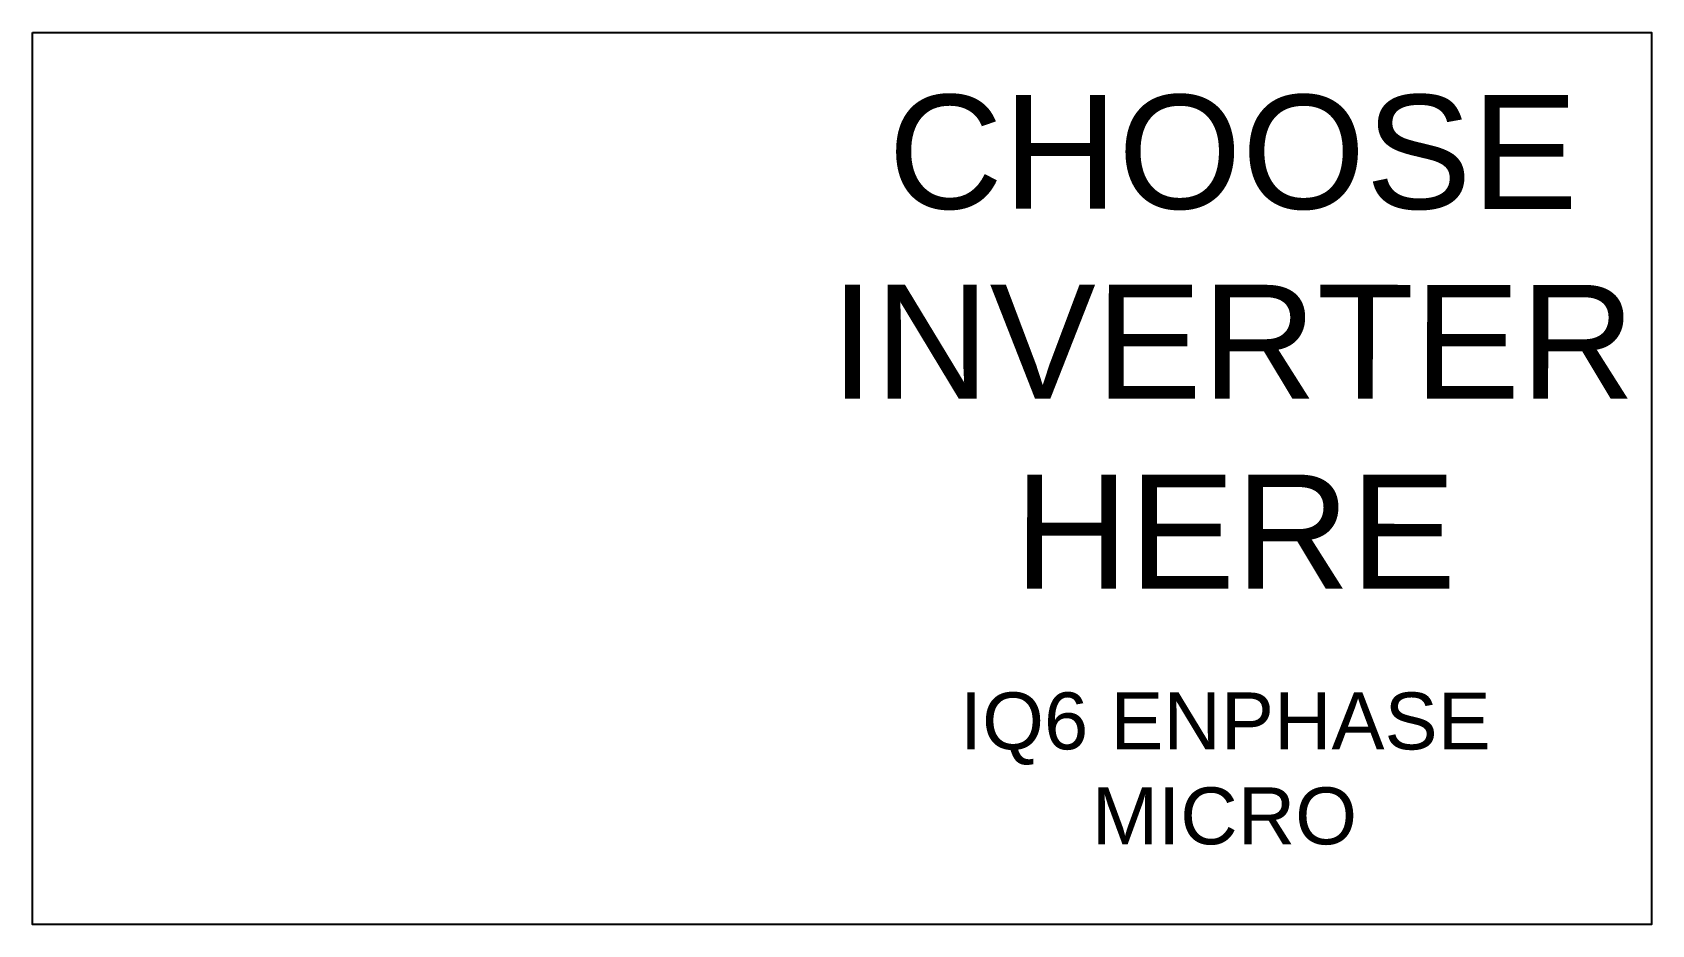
# Model space of a CAD drawing. Header units: feet. Extents: x 53185 to 53517, y 10490 to 10673.
import ezdxf

# ---------------------------------------------------------------- set-up
doc = ezdxf.new("R2010")
doc.units = ezdxf.units.FT
doc.header["$MEASUREMENT"] = 0
doc.layers.add('LOCKED (NO PRINT)', color=7, linetype='Continuous', plot=False)
doc.styles.add('TITLE BBLOCK TEXT', font='ARIALUNI.TTF')

msp = doc.modelspace()

# ---------------------------------------------------------------- linework, layer by layer
at = {"layer": 'LOCKED (NO PRINT)', "color": 1}
msp.add_lwpolyline([(53184.98, 10673.39), (53517.33, 10673.39), (53517.33, 10490.16), (53184.98, 10490.16)], close=True, dxfattribs=at)
msp.add_lwpolyline([(53184.98, 10673.39), (53517.33, 10673.39), (53517.33, 10490.16), (53184.98, 10490.16)], close=True, dxfattribs=at)

# ---------------------------------------------------------------- texts
at = {"color": 2, "attachment_point": 1, "rotation": 359.9886, "style": 'TITLE BBLOCK TEXT'}
for s, insert, char_height, width in [('\\pi13.431;CHOOSE\\P\\pi1.6166;INVERTER\\P\\pi39.324;HERE', (53347.17, 10660.56), 23.3887, 165.0717), ('\\pi23.738;IQ6 ENPHASE\\P\\pi50.8;MICRO', (53351.63, 10537.85), 11.6944, 154.0569)]:
    msp.add_mtext(s, dxfattribs=dict(at, insert=insert, char_height=char_height, width=width))

doc.saveas('drawing.dxf')
